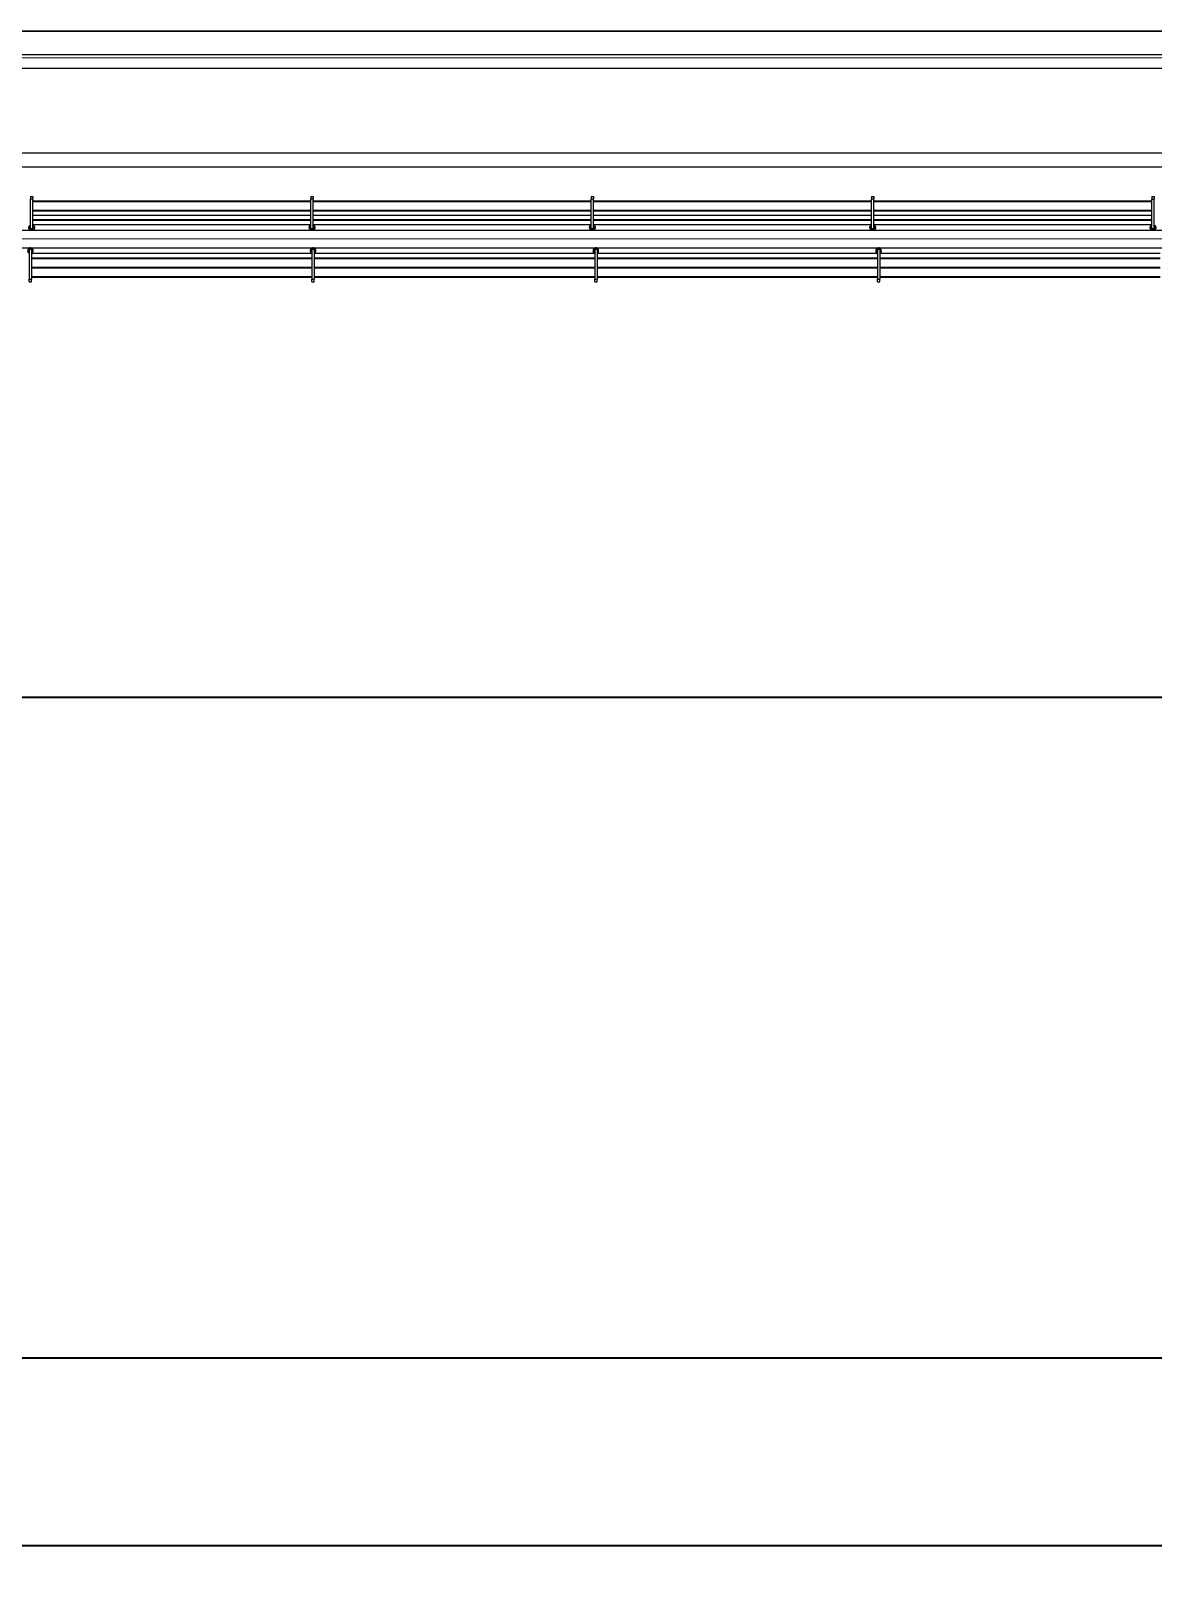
# Model space of a CAD drawing. Header units: metres. Extents: x -55 to 260, y -121 to 64.
# Drawn here: x 68.4 to 80.36, y -115.5 to -98.96 of the extents above; entities that cross this region are included whole.
import ezdxf

# ---------------------------------------------------------------- set-up
doc = ezdxf.new("R2010")
doc.units = ezdxf.units.M
for name, color, linetype, lineweight in [('0-1', 7, 'Continuous', 5), ('31COTAS', 1, 'Continuous', 5), ('46BANQ-1', 253, 'Continuous', 5), ('55BARANDAL-1', 253, 'Continuous', 5), ('70LINEA-1', 254, 'Continuous', 5), ('70LINEA-6', 253, 'Continuous', 5)]:
    doc.layers.add(name, color=color, linetype=linetype, lineweight=lineweight)
doc.styles.add('Arial_1', font='arial.ttf', dxfattribs={"width": 0.75, "height": 1})
doc.dimstyles.new('Standard__0_00_', dxfattribs={"dimscale": 0.3048, "dimtxt": 1.020259, "dimasz": 4.199475, "dimexe": 0, "dimexo": 1.312336, "dimgap": 0, "dimtad": 1, "dimrnd": 0.01, "dimzin": 0, "dimdsep": 46, "dimtxsty": 'Arial_1', "dimblk1": 'DOTSMALL', "dimblk2": 'DOTSMALL', "dimsah": 1, "dimcen": 0.09, "dimazin": 0, "dimtfac": 1, "dimtdec": 4, "dimtix": 1, "dimtmove": 0, "dimatfit": 3, "dimfxl": 1, "dimtvp": 1, "dimtolj": 1, "dimtzin": 0, "dimarcsym": 2})

# ---------------------------------------------------------------- blocks, each defined once
blk = doc.blocks.new('Railing - Wire Post - Chainlink 2-V317-A1 _ A700')
at = {"layer": '55BARANDAL-1'}
for p, q in [((-0.331, 0.012), (-0.323, 0.012)), ((-0.331, 0.012), (-0.331, -0.013)), ((-0.323, 0.012), (-0.317, 0.012)), ((-0.317, 0.012), (-0.311, 0.012)), ((-0.311, 0.012), (-0.304, 0.012)), ((-0.304, 0.012), (-0.304, -0.013)), ((0.013, 0.012), (-0.304, 0.012)), ((0.013, -0.013), (0.013, 0.012)), ((-0.331, -0.013), (-0.323, -0.013)), ((-0.323, -0.013), (-0.317, -0.013)), ((-0.317, -0.013), (-0.311, -0.013)), ((-0.311, -0.013), (-0.304, -0.013)), ((0.013, -0.013), (-0.304, -0.013))]:
    blk.add_line(p, q, dxfattribs=at)
for radius, start, end in [(0.0301, 206.3748, 2.2872), (0.0301, 206.3748, 2.2872), (0.0301, 2.2872, 148.7371), (0.0301, 2.2872, 148.7371), (0.0251, 45, 150), (0.0251, 45, 150), (0.0251, 90, 148.3274), (0.0251, 270, 90), (0.0251, 0, 44.9925), (0.0251, 0, 44.9925), (0.0251, 315.0075, 0), (0.0251, 315.0075, 0), (0.0301, 335.678, 2.2872), (0.0301, 335.678, 2.2872), (0.0301, 335.678, 2.2872), (0.0301, 335.678, 2.2872), (0.0301, 335.678, 2.2872), (0.0301, 335.678, 2.2872), (0.0301, 335.678, 2.2872), (0.0301, 335.678, 2.2872), (0.0301, 335.678, 2.2872), (0.0301, 335.678, 2.2872), (0.0301, 2.2872, 16.9322), (0.0301, 2.2872, 16.9322), (0.0301, 2.2872, 16.9322), (0.0301, 2.2872, 16.9322), (0.0301, 2.2872, 16.9322), (0.0301, 2.2872, 16.9322), (0.0301, 2.2872, 16.9322), (0.0301, 2.2872, 16.9322), (0.0301, 2.2872, 16.9322), (0.0301, 2.2872, 16.9322), (0.0251, 210, 315), (0.0251, 210, 315), (0.0251, 211.6726, 270)]:
    blk.add_arc((0, 0), radius, start, end, dxfattribs=at)
blk = doc.blocks.new('Railing - Wire Post - Chainlink 2-V318-A1 _ A700')
at = {"layer": '55BARANDAL-1'}
for p, q in [((-0.331, 0.012), (-0.323, 0.012)), ((-0.331, 0.012), (-0.331, -0.013)), ((-0.323, 0.012), (-0.317, 0.012)), ((-0.317, 0.012), (-0.311, 0.012)), ((-0.311, 0.012), (-0.304, 0.012)), ((-0.304, 0.012), (-0.304, -0.013)), ((0.013, 0.012), (-0.304, 0.012)), ((0.013, -0.013), (0.013, 0.012)), ((-0.331, -0.013), (-0.323, -0.013)), ((-0.323, -0.013), (-0.317, -0.013)), ((-0.317, -0.013), (-0.311, -0.013)), ((-0.311, -0.013), (-0.304, -0.013)), ((0.013, -0.013), (-0.304, -0.013))]:
    blk.add_line(p, q, dxfattribs=at)
for radius, start, end in [(0.0301, 206.3748, 2.2872), (0.0301, 206.3748, 2.2872), (0.0301, 2.2872, 148.7371), (0.0301, 2.2872, 148.7371), (0.0251, 45, 150), (0.0251, 45, 150), (0.0251, 90, 148.3274), (0.0251, 270, 90), (0.0251, 0, 44.9925), (0.0251, 0, 44.9925), (0.0251, 315.0075, 0), (0.0251, 315.0075, 0), (0.0301, 335.6026, 2.2872), (0.0301, 335.6026, 2.2872), (0.0301, 335.6026, 2.2872), (0.0301, 335.6026, 2.2872), (0.0301, 335.6026, 2.2872), (0.0301, 335.6026, 2.2872), (0.0301, 335.6026, 2.2872), (0.0301, 335.6026, 2.2872), (0.0301, 335.6026, 2.2872), (0.0301, 335.6026, 2.2872), (0.0301, 2.2872, 16.9322), (0.0301, 2.2872, 16.9322), (0.0301, 2.2872, 16.9322), (0.0301, 2.2872, 16.9322), (0.0301, 2.2872, 16.9322), (0.0301, 2.2872, 16.9322), (0.0301, 2.2872, 16.9322), (0.0301, 2.2872, 16.9322), (0.0301, 2.2872, 16.9322), (0.0301, 2.2872, 16.9322), (0.0251, 210, 315), (0.0251, 210, 315), (0.0251, 211.6726, 270)]:
    blk.add_arc((0, 0), radius, start, end, dxfattribs=at)
blk = doc.blocks.new('Railing - Wire Post - Chainlink 2-V319-A1 _ A700')
at = {"layer": '55BARANDAL-1'}
for p, q in [((-0.331, 0.012), (-0.323, 0.012)), ((-0.331, 0.012), (-0.331, -0.013)), ((-0.323, 0.012), (-0.317, 0.012)), ((-0.317, 0.012), (-0.311, 0.012)), ((-0.311, 0.012), (-0.304, 0.012)), ((-0.304, 0.012), (-0.304, -0.013)), ((0.013, 0.012), (-0.304, 0.012)), ((0.013, -0.013), (0.013, 0.012)), ((-0.331, -0.013), (-0.323, -0.013)), ((-0.323, -0.013), (-0.317, -0.013)), ((-0.317, -0.013), (-0.311, -0.013)), ((-0.311, -0.013), (-0.304, -0.013)), ((0.013, -0.013), (-0.304, -0.013))]:
    blk.add_line(p, q, dxfattribs=at)
for radius, start, end in [(0.0301, 206.3748, 2.2872), (0.0301, 206.3748, 2.2872), (0.0301, 2.2872, 148.7371), (0.0301, 2.2872, 148.7371), (0.0251, 45, 150), (0.0251, 45, 150), (0.0251, 90, 148.3274), (0.0251, 270, 90), (0.0251, 0, 44.9925), (0.0251, 0, 44.9925), (0.0251, 315.0075, 0), (0.0251, 315.0075, 0), (0.0301, 335.5271, 2.2872), (0.0301, 335.5271, 2.2872), (0.0301, 335.5271, 2.2872), (0.0301, 335.5271, 2.2872), (0.0301, 335.5271, 2.2872), (0.0301, 335.5271, 2.2872), (0.0301, 335.5271, 2.2872), (0.0301, 335.5271, 2.2872), (0.0301, 335.5271, 2.2872), (0.0301, 335.5271, 2.2872), (0.0301, 2.2872, 16.9322), (0.0301, 2.2872, 16.9322), (0.0301, 2.2872, 16.9322), (0.0301, 2.2872, 16.9322), (0.0301, 2.2872, 16.9322), (0.0301, 2.2872, 16.9322), (0.0301, 2.2872, 16.9322), (0.0301, 2.2872, 16.9322), (0.0301, 2.2872, 16.9322), (0.0301, 2.2872, 16.9322), (0.0251, 210, 315), (0.0251, 210, 315), (0.0251, 211.6726, 270)]:
    blk.add_arc((0, 0), radius, start, end, dxfattribs=at)
blk = doc.blocks.new('Railing - Wire Post - Chainlink 2-V320-A1 _ A700')
at = {"layer": '55BARANDAL-1'}
for p, q in [((-0.331, 0.012), (-0.323, 0.012)), ((-0.331, 0.012), (-0.331, -0.013)), ((-0.323, 0.012), (-0.317, 0.012)), ((-0.317, 0.012), (-0.311, 0.012)), ((-0.311, 0.012), (-0.304, 0.012)), ((-0.304, 0.012), (-0.304, -0.013)), ((0.013, 0.012), (-0.304, 0.012)), ((0.013, -0.013), (0.013, 0.012)), ((-0.331, -0.013), (-0.323, -0.013)), ((-0.323, -0.013), (-0.317, -0.013)), ((-0.317, -0.013), (-0.311, -0.013)), ((-0.311, -0.013), (-0.304, -0.013)), ((0.013, -0.013), (-0.304, -0.013))]:
    blk.add_line(p, q, dxfattribs=at)
for radius, start, end in [(0.0301, 206.3748, 2.2872), (0.0301, 206.3748, 2.2872), (0.0301, 2.2872, 148.7371), (0.0301, 2.2872, 148.7371), (0.0251, 45, 150), (0.0251, 45, 150), (0.0251, 90, 148.3274), (0.0251, 270, 90), (0.0251, 0, 44.9925), (0.0251, 0, 44.9925), (0.0251, 315.0075, 0), (0.0251, 330, 0), (0.0301, 335.4516, 2.2872), (0.0301, 335.4516, 2.2872), (0.0301, 335.4516, 2.2872), (0.0301, 335.4516, 2.2872), (0.0301, 335.4516, 2.2872), (0.0301, 335.4516, 2.2872), (0.0301, 335.4516, 2.2872), (0.0301, 335.4516, 2.2872), (0.0301, 335.4516, 2.2872), (0.0301, 335.4516, 2.2872), (0.0301, 2.2872, 16.9322), (0.0301, 2.2872, 16.9322), (0.0301, 2.2872, 16.9322), (0.0301, 2.2872, 16.9322), (0.0301, 2.2872, 16.9322), (0.0301, 2.2872, 16.9322), (0.0301, 2.2872, 16.9322), (0.0301, 2.2872, 16.9322), (0.0301, 2.2872, 16.9322), (0.0301, 2.2872, 16.9322), (0.0251, 210, 315), (0.0251, 219.6019, 270), (0.0251, 225, 315)]:
    blk.add_arc((0, 0), radius, start, end, dxfattribs=at)
blk = doc.blocks.new('Railing - Railing-8511726-A1 _ A700')
at = {"layer": '55BARANDAL-1'}
for p, q in [((240.175, -101.274), (20.175, -101.274)), ((68.407, -101.329), (71.396, -101.329)), ((71.396, -101.38), (68.407, -101.38)), ((68.407, -101.384), (71.396, -101.384)), ((71.421, -101.329), (74.409, -101.329)), ((74.409, -101.38), (71.421, -101.38)), ((71.421, -101.384), (74.409, -101.384)), ((74.434, -101.329), (77.423, -101.329)), ((77.423, -101.38), (74.434, -101.38)), ((74.434, -101.384), (77.423, -101.384)), ((77.451, -101.329), (80.437, -101.329)), ((80.437, -101.38), (77.451, -101.38)), ((77.451, -101.384), (80.437, -101.384)), ((71.396, -101.48), (68.407, -101.48)), ((68.407, -101.484), (71.396, -101.484)), ((71.396, -101.58), (68.407, -101.58)), ((74.409, -101.48), (71.421, -101.48)), ((71.421, -101.484), (74.409, -101.484)), ((74.409, -101.58), (71.421, -101.58)), ((77.423, -101.48), (74.434, -101.48)), ((74.434, -101.484), (77.423, -101.484)), ((77.423, -101.58), (74.434, -101.58)), ((80.437, -101.48), (77.451, -101.48)), ((77.451, -101.484), (80.437, -101.484)), ((80.437, -101.58), (77.451, -101.58)), ((68.407, -101.584), (71.396, -101.584)), ((71.421, -101.584), (74.409, -101.584)), ((74.434, -101.584), (77.423, -101.584)), ((77.451, -101.584), (80.437, -101.584))]:
    blk.add_line(p, q, dxfattribs=at)
at = {"rotation": 90}
for name, p in [('Railing - Wire Post - Chainlink 2-V317-A1 _ A700', (68.395, -101.302)), ('Railing - Wire Post - Chainlink 2-V318-A1 _ A700', (71.408, -101.302)), ('Railing - Wire Post - Chainlink 2-V319-A1 _ A700', (74.422, -101.302)), ('Railing - Wire Post - Chainlink 2-V320-A1 _ A700', (77.436, -101.302))]:
    blk.add_blockref(name, p, dxfattribs=at)
blk = doc.blocks.new('Practice Rain Ditch - Practice Rain Ditch-8556337-A1 _ A700')
at = {"layer": '70LINEA-1'}
for p, q in [((20.175, -99.21), (191.593, -99.212)), ((191.593, -99.227), (20.175, -99.258)), ((191.593, -99.362), (20.175, -99.36)), ((195.315, -100.262), (20.175, -100.26)), ((195.315, -100.412), (20.175, -100.41))]:
    blk.add_line(p, q, dxfattribs=at)
blk = doc.blocks.new('Railing - Wire Post - Chainlink 2-V366-A1 _ A700')
at = {"layer": '55BARANDAL-1'}
for p, q in [((-0.331, 0.012), (-0.317, 0.012)), ((-0.331, 0.012), (-0.331, -0.013)), ((-0.317, 0.012), (-0.311, 0.012)), ((-0.311, 0.012), (-0.304, 0.012)), ((-0.304, 0.012), (-0.304, -0.013)), ((0.013, 0.012), (-0.304, 0.012)), ((0.013, -0.013), (0.013, 0.012)), ((-0.331, -0.013), (-0.317, -0.013)), ((-0.317, -0.013), (-0.311, -0.013)), ((-0.311, -0.013), (-0.304, -0.013)), ((0.013, -0.013), (-0.304, -0.013))]:
    blk.add_line(p, q, dxfattribs=at)
for radius, start, end in [(0.0301, 206.3748, 2.2872), (0.0301, 206.3748, 2.2872), (0.0301, 2.2872, 148.8), (0.0301, 2.2872, 148.8), (0.0251, 0, 150), (0.0251, 0, 150), (0.0251, 210, 0), (0.0251, 210, 0), (0.0251, 90, 148.3274), (0.0251, 270, 90), (0.0301, 336.8856, 2.2872), (0.0301, 336.8856, 2.2872), (0.0301, 336.8856, 2.2872), (0.0301, 336.8856, 2.2872), (0.0301, 336.8856, 2.2872), (0.0301, 336.8856, 2.2872), (0.0301, 336.8856, 2.2872), (0.0301, 336.8856, 2.2872), (0.0301, 336.8856, 2.2872), (0.0301, 2.2872, 16.9322), (0.0301, 2.2872, 16.9322), (0.0301, 2.2872, 16.9322), (0.0301, 2.2872, 16.9322), (0.0301, 2.2872, 16.9322), (0.0301, 2.2872, 16.9322), (0.0301, 2.2872, 16.9322), (0.0301, 2.2872, 16.9322), (0.0301, 2.2872, 16.9322), (0.0251, 211.6726, 270)]:
    blk.add_arc((0, 0), radius, start, end, dxfattribs=at)
blk = doc.blocks.new('Railing - Wire Post - Chainlink 2-V367-A1 _ A700')
at = {"layer": '55BARANDAL-1'}
for p, q in [((-0.331, 0.012), (-0.317, 0.012)), ((-0.331, 0.012), (-0.331, -0.013)), ((-0.317, 0.012), (-0.311, 0.012)), ((-0.311, 0.012), (-0.304, 0.012)), ((-0.304, 0.012), (-0.304, -0.013)), ((0.013, 0.012), (-0.304, 0.012)), ((0.013, -0.013), (0.013, 0.012)), ((-0.331, -0.013), (-0.317, -0.013)), ((-0.317, -0.013), (-0.311, -0.013)), ((-0.311, -0.013), (-0.304, -0.013)), ((0.013, -0.013), (-0.304, -0.013))]:
    blk.add_line(p, q, dxfattribs=at)
for radius, start, end in [(0.0301, 206.3748, 2.2872), (0.0301, 206.3748, 2.2872), (0.0301, 2.2872, 149.6173), (0.0301, 2.2872, 149.6173), (0.0251, 0, 150), (0.0251, 0, 150), (0.0251, 210, 0), (0.0251, 210, 0), (0.0251, 90, 148.3274), (0.0251, 270, 90), (0.0301, 336.8856, 2.2872), (0.0301, 336.8856, 2.2872), (0.0301, 336.8856, 2.2872), (0.0301, 336.8856, 2.2872), (0.0301, 336.8856, 2.2872), (0.0301, 336.8856, 2.2872), (0.0301, 336.8856, 2.2872), (0.0301, 336.8856, 2.2872), (0.0301, 336.8856, 2.2872), (0.0301, 2.2872, 16.9322), (0.0301, 2.2872, 16.9322), (0.0301, 2.2872, 16.9322), (0.0301, 2.2872, 16.9322), (0.0301, 2.2872, 16.9322), (0.0301, 2.2872, 16.9322), (0.0301, 2.2872, 16.9322), (0.0301, 2.2872, 16.9322), (0.0301, 2.2872, 16.9322), (0.0251, 211.6726, 270)]:
    blk.add_arc((0, 0), radius, start, end, dxfattribs=at)
blk = doc.blocks.new('Railing - Wire Post - Chainlink 2-V368-A1 _ A700')
at = {"layer": '55BARANDAL-1'}
for p, q in [((-0.331, 0.012), (-0.317, 0.012)), ((-0.331, 0.012), (-0.331, -0.013)), ((-0.317, 0.012), (-0.311, 0.012)), ((-0.311, 0.012), (-0.304, 0.012)), ((-0.304, 0.012), (-0.304, -0.013)), ((0.013, 0.012), (-0.304, 0.012)), ((0.013, -0.013), (0.013, 0.012)), ((-0.331, -0.013), (-0.317, -0.013)), ((-0.317, -0.013), (-0.311, -0.013)), ((-0.311, -0.013), (-0.304, -0.013)), ((0.013, -0.013), (-0.304, -0.013))]:
    blk.add_line(p, q, dxfattribs=at)
for radius, start, end in [(0.0301, 206.3748, 2.2872), (0.0301, 206.3748, 2.2872), (0.0301, 2.2872, 150.4346), (0.0301, 2.2872, 150.4346), (0.0251, 0, 150), (0.0251, 210, 0), (0.0251, 210, 0), (0.0251, 90, 140.0636), (0.0251, 45, 135), (0.0251, 270, 90), (0.0251, 0, 30), (0.0301, 336.8856, 2.2872), (0.0301, 336.8856, 2.2872), (0.0301, 336.8856, 2.2872), (0.0301, 336.8856, 2.2872), (0.0301, 336.8856, 2.2872), (0.0301, 336.8856, 2.2872), (0.0301, 336.8856, 2.2872), (0.0301, 336.8856, 2.2872), (0.0301, 336.8856, 2.2872), (0.0301, 2.2872, 16.9322), (0.0301, 2.2872, 16.9322), (0.0301, 2.2872, 16.9322), (0.0301, 2.2872, 16.9322), (0.0301, 2.2872, 16.9322), (0.0301, 2.2872, 16.9322), (0.0301, 2.2872, 16.9322), (0.0301, 2.2872, 16.9322), (0.0301, 2.2872, 16.9322), (0.0251, 211.6726, 270)]:
    blk.add_arc((0, 0), radius, start, end, dxfattribs=at)
blk = doc.blocks.new('Railing - Wire Post - Chainlink 2-V369-A1 _ A700')
at = {"layer": '55BARANDAL-1'}
for p, q in [((-0.331, 0.012), (-0.317, 0.012)), ((-0.331, 0.012), (-0.331, -0.013)), ((-0.317, 0.012), (-0.311, 0.012)), ((-0.311, 0.012), (-0.304, 0.012)), ((-0.304, 0.012), (-0.304, -0.013)), ((0.013, 0.012), (-0.304, 0.012)), ((0.013, -0.013), (0.013, 0.012)), ((-0.331, -0.013), (-0.317, -0.013)), ((-0.317, -0.013), (-0.311, -0.013)), ((-0.311, -0.013), (-0.304, -0.013)), ((0.013, -0.013), (-0.304, -0.013))]:
    blk.add_line(p, q, dxfattribs=at)
for radius, start, end in [(0.0301, 206.3748, 2.2872), (0.0301, 206.3748, 2.2872), (0.0301, 2.2872, 151.2518), (0.0301, 2.2872, 151.2518), (0.0251, 0, 150), (0.0251, 0, 150), (0.0251, 210, 0), (0.0251, 210, 0), (0.0251, 90, 148.3274), (0.0251, 270, 90), (0.0301, 336.8856, 2.2872), (0.0301, 336.8856, 2.2872), (0.0301, 336.8856, 2.2872), (0.0301, 336.8856, 2.2872), (0.0301, 336.8856, 2.2872), (0.0301, 336.8856, 2.2872), (0.0301, 336.8856, 2.2872), (0.0301, 336.8856, 2.2872), (0.0301, 336.8856, 2.2872), (0.0301, 2.2872, 16.9322), (0.0301, 2.2872, 16.9322), (0.0301, 2.2872, 16.9322), (0.0301, 2.2872, 16.9322), (0.0301, 2.2872, 16.9322), (0.0301, 2.2872, 16.9322), (0.0301, 2.2872, 16.9322), (0.0301, 2.2872, 16.9322), (0.0301, 2.2872, 16.9322), (0.0251, 211.6726, 270)]:
    blk.add_arc((0, 0), radius, start, end, dxfattribs=at)
blk = doc.blocks.new('Railing - Wire Post - Chainlink 2-V370-A1 _ A700')
at = {"layer": '55BARANDAL-1'}
for p, q in [((-0.331, 0.012), (-0.317, 0.012)), ((-0.331, 0.012), (-0.331, -0.013)), ((-0.317, 0.012), (-0.311, 0.012)), ((-0.311, 0.012), (-0.304, 0.012)), ((-0.304, 0.012), (-0.304, -0.013)), ((0.013, 0.012), (-0.304, 0.012)), ((0.013, -0.013), (0.013, 0.012)), ((-0.331, -0.013), (-0.317, -0.013)), ((-0.317, -0.013), (-0.311, -0.013)), ((-0.311, -0.013), (-0.304, -0.013)), ((0.013, -0.013), (-0.304, -0.013))]:
    blk.add_line(p, q, dxfattribs=at)
for radius, start, end in [(0.0301, 2.2872, 152.0691), (0.0301, 2.2872, 152.0691), (0.0301, 206.3748, 2.2872), (0.0301, 206.3748, 2.2872), (0.0251, 0, 150), (0.0251, 0, 150), (0.0251, 210, 0), (0.0251, 210, 0), (0.0251, 90, 148.3274), (0.0251, 270, 90), (0.0301, 336.8856, 2.2872), (0.0301, 336.8856, 2.2872), (0.0301, 336.8856, 2.2872), (0.0301, 336.8856, 2.2872), (0.0301, 336.8856, 2.2872), (0.0301, 336.8856, 2.2872), (0.0301, 336.8856, 2.2872), (0.0301, 336.8856, 2.2872), (0.0301, 336.8856, 2.2872), (0.0301, 2.2872, 16.9322), (0.0301, 2.2872, 16.9322), (0.0301, 2.2872, 16.9322), (0.0301, 2.2872, 16.9322), (0.0301, 2.2872, 16.9322), (0.0301, 2.2872, 16.9322), (0.0301, 2.2872, 16.9322), (0.0301, 2.2872, 16.9322), (0.0301, 2.2872, 16.9322), (0.0251, 211.6726, 270)]:
    blk.add_arc((0, 0), radius, start, end, dxfattribs=at)
blk = doc.blocks.new('Railing - Railing-8574736-A1 _ A700')
at = {"layer": '55BARANDAL-1'}
for p, q in [((71.384, -100.772), (68.421, -100.772)), ((68.421, -100.776), (71.384, -100.776)), ((71.384, -100.872), (68.421, -100.872)), ((68.421, -100.876), (71.384, -100.876)), ((74.37, -100.772), (71.409, -100.772)), ((71.409, -100.776), (74.37, -100.776)), ((74.37, -100.872), (71.409, -100.872)), ((71.409, -100.876), (74.37, -100.876)), ((77.361, -100.772), (74.397, -100.772)), ((74.397, -100.776), (77.361, -100.776)), ((77.361, -100.872), (74.397, -100.872)), ((74.397, -100.876), (77.361, -100.876)), ((80.349, -100.773), (77.386, -100.772)), ((77.386, -100.776), (80.349, -100.777)), ((80.349, -100.873), (77.386, -100.872)), ((77.386, -100.876), (80.349, -100.877)), ((-33.162, -101.076), (229.742, -101.091)), ((71.384, -100.972), (68.421, -100.972)), ((68.421, -100.976), (71.384, -100.976)), ((71.384, -101.027), (68.421, -101.026)), ((74.37, -100.972), (71.409, -100.972)), ((71.409, -100.976), (74.37, -100.976)), ((74.37, -101.027), (71.409, -101.027)), ((77.361, -101.027), (74.397, -101.027)), ((77.361, -100.972), (74.397, -100.972)), ((74.397, -100.976), (77.361, -100.976)), ((80.349, -100.973), (77.386, -100.972)), ((77.386, -100.976), (80.349, -100.977)), ((80.349, -101.027), (77.386, -101.027))]:
    blk.add_line(p, q, dxfattribs=at)
at = {"extrusion": (0, 0, -1), "zscale": -1, "rotation": 270.0033261339385}
for name, p in [('Railing - Wire Post - Chainlink 2-V366-A1 _ A700', (-68.409, -101.054)), ('Railing - Wire Post - Chainlink 2-V367-A1 _ A700', (-71.397, -101.054)), ('Railing - Wire Post - Chainlink 2-V368-A1 _ A700', (-74.385, -101.054)), ('Railing - Wire Post - Chainlink 2-V369-A1 _ A700', (-77.373, -101.054)), ('Railing - Wire Post - Chainlink 2-V370-A1 _ A700', (-80.361, -101.055))]:
    blk.add_blockref(name, p, dxfattribs=at)
blk = doc.blocks.new('22011_AR_rvt-1-A1 _ A700')
at = {"layer": '46BANQ-1'}
for p, q in [((70.172, -98.96), (60.172, -98.96)), ((80.172, -98.96), (70.172, -98.96)), ((90.172, -98.96), (80.172, -98.96))]:
    blk.add_line(p, q, dxfattribs=at)
at = {"layer": '70LINEA-1'}
for p, q in [((20.175, -98.96), (191.589, -98.96)), ((68.421, -100.923), (71.384, -100.923)), ((71.409, -100.923), (74.37, -100.923)), ((74.398, -100.923), (77.361, -100.923)), ((77.386, -100.923), (80.349, -100.924)), ((195.535, -101.184), (20.175, -101.174))]:
    blk.add_line(p, q, dxfattribs=at)
at = {"layer": '55BARANDAL-1'}
for name in ['Railing - Railing-8574736-A1 _ A700', 'Railing - Railing-8511726-A1 _ A700']:
    blk.add_blockref(name, (0, 0), dxfattribs=at)
at = {"layer": '70LINEA-6'}
blk.add_blockref('Practice Rain Ditch - Practice Rain Ditch-8556337-A1 _ A700', (0, 0), dxfattribs=at)
blk = doc.blocks.new('Railing - Wire Post - Chainlink 2-V688-A1 _ A700')
at = {"layer": '55BARANDAL-1'}
for p, q in [((-0.331, 0.012), (-0.317, 0.012)), ((-0.331, 0.012), (-0.331, -0.013)), ((-0.317, 0.012), (-0.311, 0.012)), ((-0.311, 0.012), (-0.304, 0.012)), ((-0.304, 0.012), (-0.304, -0.013)), ((0.013, 0.012), (-0.304, 0.012)), ((0.013, -0.013), (0.013, 0.012)), ((-0.331, -0.013), (-0.317, -0.013)), ((-0.317, -0.013), (-0.311, -0.013)), ((-0.311, -0.013), (-0.304, -0.013)), ((0.013, -0.013), (-0.304, -0.013))]:
    blk.add_line(p, q, dxfattribs=at)
for radius, start, end in [(0.0301, 206.3748, 2.2872), (0.0301, 206.3748, 2.2872), (0.0301, 2.2872, 148.7371), (0.0301, 2.2872, 148.7371), (0.0251, 45, 150), (0.0251, 45, 150), (0.0251, 90, 148.3274), (0.0251, 270, 90), (0.0251, 0, 44.9925), (0.0251, 0, 44.9925), (0.0251, 315.0075, 0), (0.0251, 315.0075, 0), (0.0301, 335.678, 2.2872), (0.0301, 335.678, 2.2872), (0.0301, 335.678, 2.2872), (0.0301, 335.678, 2.2872), (0.0301, 335.678, 2.2872), (0.0301, 335.678, 2.2872), (0.0301, 335.678, 2.2872), (0.0301, 335.678, 2.2872), (0.0301, 335.678, 2.2872), (0.0301, 335.678, 2.2872), (0.0301, 2.2872, 16.9322), (0.0301, 2.2872, 16.9322), (0.0301, 2.2872, 16.9322), (0.0301, 2.2872, 16.9322), (0.0301, 2.2872, 16.9322), (0.0301, 2.2872, 16.9322), (0.0301, 2.2872, 16.9322), (0.0301, 2.2872, 16.9322), (0.0301, 2.2872, 16.9322), (0.0301, 2.2872, 16.9322), (0.0251, 210, 315), (0.0251, 210, 315), (0.0251, 211.6726, 270)]:
    blk.add_arc((0, 0), radius, start, end, dxfattribs=at)
blk = doc.blocks.new('Railing - Wire Post - Chainlink 2-V689-A1 _ A700')
at = {"layer": '55BARANDAL-1'}
for p, q in [((-0.331, 0.012), (-0.317, 0.012)), ((-0.331, 0.012), (-0.331, -0.013)), ((-0.317, 0.012), (-0.311, 0.012)), ((-0.311, 0.012), (-0.304, 0.012)), ((-0.304, 0.012), (-0.304, -0.013)), ((0.013, 0.012), (-0.304, 0.012)), ((0.013, -0.013), (0.013, 0.012)), ((-0.331, -0.013), (-0.317, -0.013)), ((-0.317, -0.013), (-0.311, -0.013)), ((-0.311, -0.013), (-0.304, -0.013)), ((0.013, -0.013), (-0.304, -0.013))]:
    blk.add_line(p, q, dxfattribs=at)
for radius, start, end in [(0.0301, 206.3748, 2.2872), (0.0301, 206.3748, 2.2872), (0.0301, 2.2872, 148.7371), (0.0301, 2.2872, 148.7371), (0.0251, 45, 150), (0.0251, 45, 150), (0.0251, 90, 148.3274), (0.0251, 270, 90), (0.0251, 0, 44.9925), (0.0251, 0, 44.9925), (0.0251, 315.0075, 0), (0.0251, 315.0075, 0), (0.0301, 335.6026, 2.2872), (0.0301, 335.6026, 2.2872), (0.0301, 335.6026, 2.2872), (0.0301, 335.6026, 2.2872), (0.0301, 335.6026, 2.2872), (0.0301, 335.6026, 2.2872), (0.0301, 335.6026, 2.2872), (0.0301, 335.6026, 2.2872), (0.0301, 335.6026, 2.2872), (0.0301, 335.6026, 2.2872), (0.0301, 2.2872, 16.9322), (0.0301, 2.2872, 16.9322), (0.0301, 2.2872, 16.9322), (0.0301, 2.2872, 16.9322), (0.0301, 2.2872, 16.9322), (0.0301, 2.2872, 16.9322), (0.0301, 2.2872, 16.9322), (0.0301, 2.2872, 16.9322), (0.0301, 2.2872, 16.9322), (0.0301, 2.2872, 16.9322), (0.0251, 210, 315), (0.0251, 210, 315), (0.0251, 211.6726, 270)]:
    blk.add_arc((0, 0), radius, start, end, dxfattribs=at)
blk = doc.blocks.new('Railing - Wire Post - Chainlink 2-V690-A1 _ A700')
at = {"layer": '55BARANDAL-1'}
for p, q in [((-0.331, 0.012), (-0.317, 0.012)), ((-0.331, 0.012), (-0.331, -0.013)), ((-0.317, 0.012), (-0.311, 0.012)), ((-0.311, 0.012), (-0.304, 0.012)), ((-0.304, 0.012), (-0.304, -0.013)), ((0.013, 0.012), (-0.304, 0.012)), ((0.013, -0.013), (0.013, 0.012)), ((-0.331, -0.013), (-0.317, -0.013)), ((-0.317, -0.013), (-0.311, -0.013)), ((-0.311, -0.013), (-0.304, -0.013)), ((0.013, -0.013), (-0.304, -0.013))]:
    blk.add_line(p, q, dxfattribs=at)
for radius, start, end in [(0.0301, 206.3748, 2.2872), (0.0301, 206.3748, 2.2872), (0.0301, 2.2872, 148.7371), (0.0301, 2.2872, 148.7371), (0.0251, 45, 150), (0.0251, 45, 150), (0.0251, 90, 148.3274), (0.0251, 270, 90), (0.0251, 0, 44.9925), (0.0251, 0, 44.9925), (0.0251, 315.0075, 0), (0.0251, 315.0075, 0), (0.0301, 335.5271, 2.2872), (0.0301, 335.5271, 2.2872), (0.0301, 335.5271, 2.2872), (0.0301, 335.5271, 2.2872), (0.0301, 335.5271, 2.2872), (0.0301, 335.5271, 2.2872), (0.0301, 335.5271, 2.2872), (0.0301, 335.5271, 2.2872), (0.0301, 335.5271, 2.2872), (0.0301, 335.5271, 2.2872), (0.0301, 2.2872, 16.9322), (0.0301, 2.2872, 16.9322), (0.0301, 2.2872, 16.9322), (0.0301, 2.2872, 16.9322), (0.0301, 2.2872, 16.9322), (0.0301, 2.2872, 16.9322), (0.0301, 2.2872, 16.9322), (0.0301, 2.2872, 16.9322), (0.0301, 2.2872, 16.9322), (0.0301, 2.2872, 16.9322), (0.0251, 210, 315), (0.0251, 210, 315), (0.0251, 211.6726, 270)]:
    blk.add_arc((0, 0), radius, start, end, dxfattribs=at)
blk = doc.blocks.new('Railing - Wire Post - Chainlink 2-V691-A1 _ A700')
at = {"layer": '55BARANDAL-1'}
for p, q in [((-0.331, 0.012), (-0.317, 0.012)), ((-0.331, 0.012), (-0.331, -0.013)), ((-0.317, 0.012), (-0.311, 0.012)), ((-0.311, 0.012), (-0.304, 0.012)), ((-0.304, 0.012), (-0.304, -0.013)), ((0.013, 0.012), (-0.304, 0.012)), ((0.013, -0.013), (0.013, 0.012)), ((-0.331, -0.013), (-0.317, -0.013)), ((-0.317, -0.013), (-0.311, -0.013)), ((-0.311, -0.013), (-0.304, -0.013)), ((0.013, -0.013), (-0.304, -0.013))]:
    blk.add_line(p, q, dxfattribs=at)
for radius, start, end in [(0.0301, 206.3748, 2.2872), (0.0301, 206.3748, 2.2872), (0.0301, 2.2872, 148.7371), (0.0301, 2.2872, 148.7371), (0.0251, 45, 150), (0.0251, 45, 150), (0.0251, 90, 148.3274), (0.0251, 270, 90), (0.0251, 0, 44.9925), (0.0251, 0, 44.9925), (0.0251, 315.0075, 0), (0.0251, 330, 0), (0.0301, 335.4516, 2.2872), (0.0301, 335.4516, 2.2872), (0.0301, 335.4516, 2.2872), (0.0301, 335.4516, 2.2872), (0.0301, 335.4516, 2.2872), (0.0301, 335.4516, 2.2872), (0.0301, 335.4516, 2.2872), (0.0301, 335.4516, 2.2872), (0.0301, 335.4516, 2.2872), (0.0301, 335.4516, 2.2872), (0.0301, 2.2872, 16.9322), (0.0301, 2.2872, 16.9322), (0.0301, 2.2872, 16.9322), (0.0301, 2.2872, 16.9322), (0.0301, 2.2872, 16.9322), (0.0301, 2.2872, 16.9322), (0.0301, 2.2872, 16.9322), (0.0301, 2.2872, 16.9322), (0.0301, 2.2872, 16.9322), (0.0301, 2.2872, 16.9322), (0.0251, 210, 315), (0.0251, 219.6019, 270), (0.0251, 225, 315)]:
    blk.add_arc((0, 0), radius, start, end, dxfattribs=at)
blk = doc.blocks.new('Railing - Railing-V701-A1 _ A700')
at = {"layer": '55BARANDAL-1'}
for p, q in [((240.175, -101.274), (20.175, -101.274)), ((68.407, -101.329), (71.396, -101.329)), ((71.396, -101.38), (68.407, -101.38)), ((68.407, -101.384), (71.396, -101.384)), ((71.421, -101.329), (74.409, -101.329)), ((74.409, -101.38), (71.421, -101.38)), ((71.421, -101.384), (74.409, -101.384)), ((74.434, -101.329), (77.423, -101.329)), ((77.423, -101.38), (74.434, -101.38)), ((74.434, -101.384), (77.423, -101.384)), ((77.451, -101.329), (80.437, -101.329)), ((80.437, -101.38), (77.451, -101.38)), ((77.451, -101.384), (80.437, -101.384)), ((71.396, -101.48), (68.407, -101.48)), ((68.407, -101.484), (71.396, -101.484)), ((71.396, -101.58), (68.407, -101.58)), ((74.409, -101.48), (71.421, -101.48)), ((71.421, -101.484), (74.409, -101.484)), ((74.409, -101.58), (71.421, -101.58)), ((77.423, -101.48), (74.434, -101.48)), ((74.434, -101.484), (77.423, -101.484)), ((77.423, -101.58), (74.434, -101.58)), ((80.437, -101.48), (77.451, -101.48)), ((77.451, -101.484), (80.437, -101.484)), ((80.437, -101.58), (77.451, -101.58)), ((68.407, -101.584), (71.396, -101.584)), ((71.421, -101.584), (74.409, -101.584)), ((74.434, -101.584), (77.423, -101.584)), ((77.451, -101.584), (80.437, -101.584))]:
    blk.add_line(p, q, dxfattribs=at)
at = {"rotation": 90}
for name, p in [('Railing - Wire Post - Chainlink 2-V688-A1 _ A700', (68.395, -101.302)), ('Railing - Wire Post - Chainlink 2-V689-A1 _ A700', (71.408, -101.302)), ('Railing - Wire Post - Chainlink 2-V690-A1 _ A700', (74.422, -101.302)), ('Railing - Wire Post - Chainlink 2-V691-A1 _ A700', (77.436, -101.302))]:
    blk.add_blockref(name, p, dxfattribs=at)
blk = doc.blocks.new('Practice Rain Ditch - Practice Rain Ditch-V706-A1 _ A700')
at = {"layer": '70LINEA-1'}
for p, q in [((20.175, -99.21), (191.593, -99.212)), ((191.593, -99.227), (20.175, -99.258)), ((191.593, -99.362), (20.175, -99.36)), ((195.315, -100.262), (20.175, -100.26)), ((195.315, -100.412), (20.175, -100.41))]:
    blk.add_line(p, q, dxfattribs=at)
blk = doc.blocks.new('Railing - Wire Post - Chainlink 2-V740-A1 _ A700')
at = {"layer": '55BARANDAL-1'}
for p, q in [((-0.331, 0.012), (-0.323, 0.012)), ((-0.331, 0.012), (-0.331, -0.013)), ((-0.323, 0.012), (-0.317, 0.012)), ((-0.317, 0.012), (-0.311, 0.012)), ((-0.311, 0.012), (-0.304, 0.012)), ((-0.304, 0.012), (-0.304, -0.013)), ((0.013, 0.012), (-0.304, 0.012)), ((0.013, -0.013), (0.013, 0.012)), ((-0.331, -0.013), (-0.323, -0.013)), ((-0.323, -0.013), (-0.317, -0.013)), ((-0.317, -0.013), (-0.311, -0.013)), ((-0.311, -0.013), (-0.304, -0.013)), ((0.013, -0.013), (-0.304, -0.013))]:
    blk.add_line(p, q, dxfattribs=at)
for radius, start, end in [(0.0301, 206.3748, 2.2872), (0.0301, 206.3748, 2.2872), (0.0301, 2.2872, 148.8), (0.0301, 2.2872, 148.8), (0.0251, 0, 150), (0.0251, 0, 150), (0.0251, 210, 0), (0.0251, 210, 0), (0.0251, 90, 148.3274), (0.0251, 270, 90), (0.0301, 336.8856, 2.2872), (0.0301, 336.8856, 2.2872), (0.0301, 336.8856, 2.2872), (0.0301, 336.8856, 2.2872), (0.0301, 336.8856, 2.2872), (0.0301, 336.8856, 2.2872), (0.0301, 336.8856, 2.2872), (0.0301, 336.8856, 2.2872), (0.0301, 336.8856, 2.2872), (0.0301, 2.2872, 16.9322), (0.0301, 2.2872, 16.9322), (0.0301, 2.2872, 16.9322), (0.0301, 2.2872, 16.9322), (0.0301, 2.2872, 16.9322), (0.0301, 2.2872, 16.9322), (0.0301, 2.2872, 16.9322), (0.0301, 2.2872, 16.9322), (0.0301, 2.2872, 16.9322), (0.0251, 211.6726, 270)]:
    blk.add_arc((0, 0), radius, start, end, dxfattribs=at)
blk = doc.blocks.new('Railing - Wire Post - Chainlink 2-V741-A1 _ A700')
at = {"layer": '55BARANDAL-1'}
for p, q in [((-0.331, 0.012), (-0.323, 0.012)), ((-0.331, 0.012), (-0.331, -0.013)), ((-0.323, 0.012), (-0.317, 0.012)), ((-0.317, 0.012), (-0.311, 0.012)), ((-0.311, 0.012), (-0.304, 0.012)), ((-0.304, 0.012), (-0.304, -0.013)), ((0.013, 0.012), (-0.304, 0.012)), ((0.013, -0.013), (0.013, 0.012)), ((-0.331, -0.013), (-0.323, -0.013)), ((-0.323, -0.013), (-0.317, -0.013)), ((-0.317, -0.013), (-0.311, -0.013)), ((-0.311, -0.013), (-0.304, -0.013)), ((0.013, -0.013), (-0.304, -0.013))]:
    blk.add_line(p, q, dxfattribs=at)
for radius, start, end in [(0.0301, 206.3748, 2.2872), (0.0301, 206.3748, 2.2872), (0.0301, 2.2872, 149.6173), (0.0301, 2.2872, 149.6173), (0.0251, 0, 150), (0.0251, 0, 150), (0.0251, 210, 0), (0.0251, 210, 0), (0.0251, 90, 148.3274), (0.0251, 270, 90), (0.0301, 336.8856, 2.2872), (0.0301, 336.8856, 2.2872), (0.0301, 336.8856, 2.2872), (0.0301, 336.8856, 2.2872), (0.0301, 336.8856, 2.2872), (0.0301, 336.8856, 2.2872), (0.0301, 336.8856, 2.2872), (0.0301, 336.8856, 2.2872), (0.0301, 336.8856, 2.2872), (0.0301, 2.2872, 16.9322), (0.0301, 2.2872, 16.9322), (0.0301, 2.2872, 16.9322), (0.0301, 2.2872, 16.9322), (0.0301, 2.2872, 16.9322), (0.0301, 2.2872, 16.9322), (0.0301, 2.2872, 16.9322), (0.0301, 2.2872, 16.9322), (0.0301, 2.2872, 16.9322), (0.0251, 211.6726, 270)]:
    blk.add_arc((0, 0), radius, start, end, dxfattribs=at)
blk = doc.blocks.new('Railing - Wire Post - Chainlink 2-V742-A1 _ A700')
at = {"layer": '55BARANDAL-1'}
for p, q in [((-0.331, 0.012), (-0.323, 0.012)), ((-0.331, 0.012), (-0.331, -0.013)), ((-0.323, 0.012), (-0.317, 0.012)), ((-0.317, 0.012), (-0.311, 0.012)), ((-0.311, 0.012), (-0.304, 0.012)), ((-0.304, 0.012), (-0.304, -0.013)), ((0.013, 0.012), (-0.304, 0.012)), ((0.013, -0.013), (0.013, 0.012)), ((-0.331, -0.013), (-0.323, -0.013)), ((-0.323, -0.013), (-0.317, -0.013)), ((-0.317, -0.013), (-0.311, -0.013)), ((-0.311, -0.013), (-0.304, -0.013)), ((0.013, -0.013), (-0.304, -0.013))]:
    blk.add_line(p, q, dxfattribs=at)
for radius, start, end in [(0.0301, 206.3748, 2.2872), (0.0301, 206.3748, 2.2872), (0.0301, 2.2872, 150.4346), (0.0301, 2.2872, 150.4346), (0.0251, 0, 150), (0.0251, 210, 0), (0.0251, 210, 0), (0.0251, 90, 140.0636), (0.0251, 45, 135), (0.0251, 270, 90), (0.0251, 0, 30), (0.0301, 336.8856, 2.2872), (0.0301, 336.8856, 2.2872), (0.0301, 336.8856, 2.2872), (0.0301, 336.8856, 2.2872), (0.0301, 336.8856, 2.2872), (0.0301, 336.8856, 2.2872), (0.0301, 336.8856, 2.2872), (0.0301, 336.8856, 2.2872), (0.0301, 336.8856, 2.2872), (0.0301, 2.2872, 16.9322), (0.0301, 2.2872, 16.9322), (0.0301, 2.2872, 16.9322), (0.0301, 2.2872, 16.9322), (0.0301, 2.2872, 16.9322), (0.0301, 2.2872, 16.9322), (0.0301, 2.2872, 16.9322), (0.0301, 2.2872, 16.9322), (0.0301, 2.2872, 16.9322), (0.0251, 211.6726, 270)]:
    blk.add_arc((0, 0), radius, start, end, dxfattribs=at)
blk = doc.blocks.new('Railing - Wire Post - Chainlink 2-V743-A1 _ A700')
at = {"layer": '55BARANDAL-1'}
for p, q in [((-0.331, 0.012), (-0.323, 0.012)), ((-0.331, 0.012), (-0.331, -0.013)), ((-0.323, 0.012), (-0.317, 0.012)), ((-0.317, 0.012), (-0.311, 0.012)), ((-0.311, 0.012), (-0.304, 0.012)), ((-0.304, 0.012), (-0.304, -0.013)), ((0.013, 0.012), (-0.304, 0.012)), ((0.013, -0.013), (0.013, 0.012)), ((-0.331, -0.013), (-0.323, -0.013)), ((-0.323, -0.013), (-0.317, -0.013)), ((-0.317, -0.013), (-0.311, -0.013)), ((-0.311, -0.013), (-0.304, -0.013)), ((0.013, -0.013), (-0.304, -0.013))]:
    blk.add_line(p, q, dxfattribs=at)
for radius, start, end in [(0.0301, 206.3748, 2.2872), (0.0301, 206.3748, 2.2872), (0.0301, 2.2872, 151.2518), (0.0301, 2.2872, 151.2518), (0.0251, 0, 150), (0.0251, 0, 150), (0.0251, 210, 0), (0.0251, 210, 0), (0.0251, 90, 148.3274), (0.0251, 270, 90), (0.0301, 336.8856, 2.2872), (0.0301, 336.8856, 2.2872), (0.0301, 336.8856, 2.2872), (0.0301, 336.8856, 2.2872), (0.0301, 336.8856, 2.2872), (0.0301, 336.8856, 2.2872), (0.0301, 336.8856, 2.2872), (0.0301, 336.8856, 2.2872), (0.0301, 336.8856, 2.2872), (0.0301, 2.2872, 16.9322), (0.0301, 2.2872, 16.9322), (0.0301, 2.2872, 16.9322), (0.0301, 2.2872, 16.9322), (0.0301, 2.2872, 16.9322), (0.0301, 2.2872, 16.9322), (0.0301, 2.2872, 16.9322), (0.0301, 2.2872, 16.9322), (0.0301, 2.2872, 16.9322), (0.0251, 211.6726, 270)]:
    blk.add_arc((0, 0), radius, start, end, dxfattribs=at)
blk = doc.blocks.new('Railing - Wire Post - Chainlink 2-V744-A1 _ A700')
at = {"layer": '55BARANDAL-1'}
for p, q in [((-0.331, 0.012), (-0.323, 0.012)), ((-0.331, 0.012), (-0.331, -0.013)), ((-0.323, 0.012), (-0.317, 0.012)), ((-0.317, 0.012), (-0.311, 0.012)), ((-0.311, 0.012), (-0.304, 0.012)), ((-0.304, 0.012), (-0.304, -0.013)), ((0.013, 0.012), (-0.304, 0.012)), ((0.013, -0.013), (0.013, 0.012)), ((-0.331, -0.013), (-0.323, -0.013)), ((-0.323, -0.013), (-0.317, -0.013)), ((-0.317, -0.013), (-0.311, -0.013)), ((-0.311, -0.013), (-0.304, -0.013)), ((0.013, -0.013), (-0.304, -0.013))]:
    blk.add_line(p, q, dxfattribs=at)
for radius, start, end in [(0.0301, 2.2872, 152.0691), (0.0301, 2.2872, 152.0691), (0.0301, 206.3748, 2.2872), (0.0301, 206.3748, 2.2872), (0.0251, 0, 150), (0.0251, 0, 150), (0.0251, 210, 0), (0.0251, 210, 0), (0.0251, 90, 148.3274), (0.0251, 270, 90), (0.0301, 336.8856, 2.2872), (0.0301, 336.8856, 2.2872), (0.0301, 336.8856, 2.2872), (0.0301, 336.8856, 2.2872), (0.0301, 336.8856, 2.2872), (0.0301, 336.8856, 2.2872), (0.0301, 336.8856, 2.2872), (0.0301, 336.8856, 2.2872), (0.0301, 336.8856, 2.2872), (0.0301, 2.2872, 16.9322), (0.0301, 2.2872, 16.9322), (0.0301, 2.2872, 16.9322), (0.0301, 2.2872, 16.9322), (0.0301, 2.2872, 16.9322), (0.0301, 2.2872, 16.9322), (0.0301, 2.2872, 16.9322), (0.0301, 2.2872, 16.9322), (0.0301, 2.2872, 16.9322), (0.0251, 211.6726, 270)]:
    blk.add_arc((0, 0), radius, start, end, dxfattribs=at)
blk = doc.blocks.new('Railing - Railing-V756-A1 _ A700')
at = {"layer": '55BARANDAL-1'}
for p, q in [((71.384, -100.772), (68.421, -100.772)), ((68.421, -100.776), (71.384, -100.776)), ((71.384, -100.872), (68.421, -100.872)), ((68.421, -100.876), (71.384, -100.876)), ((74.37, -100.772), (71.409, -100.772)), ((71.409, -100.776), (74.37, -100.776)), ((74.37, -100.872), (71.409, -100.872)), ((71.409, -100.876), (74.37, -100.876)), ((77.361, -100.772), (74.397, -100.772)), ((74.397, -100.776), (77.361, -100.776)), ((77.361, -100.872), (74.397, -100.872)), ((74.397, -100.876), (77.361, -100.876)), ((80.349, -100.773), (77.386, -100.772)), ((77.386, -100.776), (80.349, -100.777)), ((80.349, -100.873), (77.386, -100.872)), ((77.386, -100.876), (80.349, -100.877)), ((-33.162, -101.076), (229.742, -101.091)), ((71.384, -100.972), (68.421, -100.972)), ((68.421, -100.976), (71.384, -100.976)), ((71.384, -101.027), (68.421, -101.026)), ((74.37, -100.972), (71.409, -100.972)), ((71.409, -100.976), (74.37, -100.976)), ((74.37, -101.027), (71.409, -101.027)), ((77.361, -101.027), (74.397, -101.027)), ((77.361, -100.972), (74.397, -100.972)), ((74.397, -100.976), (77.361, -100.976)), ((80.349, -100.973), (77.386, -100.972)), ((77.386, -100.976), (80.349, -100.977)), ((80.349, -101.027), (77.386, -101.027))]:
    blk.add_line(p, q, dxfattribs=at)
at = {"extrusion": (0, 0, -1), "zscale": -1, "rotation": 270.0033261339385}
for name, p in [('Railing - Wire Post - Chainlink 2-V740-A1 _ A700', (-68.409, -101.054)), ('Railing - Wire Post - Chainlink 2-V741-A1 _ A700', (-71.397, -101.054)), ('Railing - Wire Post - Chainlink 2-V742-A1 _ A700', (-74.385, -101.054)), ('Railing - Wire Post - Chainlink 2-V743-A1 _ A700', (-77.373, -101.054)), ('Railing - Wire Post - Chainlink 2-V744-A1 _ A700', (-80.361, -101.055))]:
    blk.add_blockref(name, p, dxfattribs=at)
blk = doc.blocks.new('22011_AR_rvt-2-A1 _ A700')
at = {"layer": '46BANQ-1'}
for p, q in [((70.172, -98.96), (60.172, -98.96)), ((80.172, -98.96), (70.172, -98.96)), ((90.172, -98.96), (80.172, -98.96))]:
    blk.add_line(p, q, dxfattribs=at)
at = {"layer": '70LINEA-1'}
for p, q in [((20.175, -98.96), (191.589, -98.96)), ((68.421, -100.923), (71.384, -100.923)), ((71.409, -100.923), (74.37, -100.923)), ((74.398, -100.923), (77.361, -100.923)), ((77.386, -100.923), (80.349, -100.924)), ((195.535, -101.184), (20.175, -101.174))]:
    blk.add_line(p, q, dxfattribs=at)
at = {"layer": '55BARANDAL-1'}
for name in ['Railing - Railing-V756-A1 _ A700', 'Railing - Railing-V701-A1 _ A700']:
    blk.add_blockref(name, (0, 0), dxfattribs=at)
at = {"layer": '70LINEA-6'}
blk.add_blockref('Practice Rain Ditch - Practice Rain Ditch-V706-A1 _ A700', (0, 0), dxfattribs=at)
blk = doc.blocks.new('_DotSmall')
at = {"color": 0, "linetype": 'ByBlock', "const_width": 0.5}
blk.add_lwpolyline([(-0.0625, 0, 1), (0.0625, 0, 1)], format="xyb", close=True, dxfattribs=at)
blk = doc.blocks.new('DIMBLOCK25-A1 _ A700')
at = {"layer": '31COTAS', "color": 0, "lineweight": -2, "transparency": 16777216}
for p, q in [((-3.651, -106.235), (-3.651, -106.062)), ((-3.651, -106.062), (85.344, -106.062)), ((85.344, -106.235), (85.344, -106.062))]:
    blk.add_line(p, q, dxfattribs=at)
at = {"layer": 'Defpoints', "color": 0, "transparency": 16777216}
for p in [(-3.651, -105.835), (85.344, -105.835), (85.344, -106.062)]:
    blk.add_point(p, dxfattribs=at)
at = {"layer": '31COTAS', "color": 0, "lineweight": -2, "transparency": 16777216, "xscale": 1.28, "yscale": 1.28, "zscale": 1.28, "rotation": 180}
blk.add_blockref('_DotSmall', (-3.651, -106.062), dxfattribs=at)
at = {"layer": '31COTAS', "color": 0, "lineweight": -2, "transparency": 16777216, "xscale": 1.28, "yscale": 1.28, "zscale": 1.28}
blk.add_blockref('_DotSmall', (85.344, -106.062), dxfattribs=at)
at = {"layer": '31COTAS', "color": 0, "transparency": 16777216, "insert": (40.847, -105.551), "char_height": 1, "width": 3.05136, "attachment_point": 5, "style": 'Arial_1'}
blk.add_mtext('\\A1;88.99', dxfattribs=at)
blk = doc.blocks.new('DIMBLOCK33-A1 _ A700')
at = {"layer": '31COTAS', "color": 0, "lineweight": -2, "transparency": 16777216}
for p, q in [((-12.192, -114.879), (-12.192, -115.104)), ((-12.192, -115.104), (195.072, -115.104)), ((195.072, -115.278), (195.072, -115.104))]:
    blk.add_line(p, q, dxfattribs=at)
at = {"layer": 'Defpoints', "color": 0, "transparency": 16777216}
for p in [(-12.192, -114.479), (195.072, -114.878), (195.072, -115.104)]:
    blk.add_point(p, dxfattribs=at)
at = {"layer": '31COTAS', "color": 0, "lineweight": -2, "transparency": 16777216, "xscale": 1.28, "yscale": 1.28, "zscale": 1.28, "rotation": 180}
blk.add_blockref('_DotSmall', (-12.192, -115.104), dxfattribs=at)
at = {"layer": '31COTAS', "color": 0, "lineweight": -2, "transparency": 16777216, "xscale": 1.28, "yscale": 1.28, "zscale": 1.28}
blk.add_blockref('_DotSmall', (195.072, -115.104), dxfattribs=at)
at = {"layer": '31COTAS', "color": 0, "transparency": 16777216, "insert": (91.44, -114.593), "char_height": 1, "width": 3.72944, "attachment_point": 5, "style": 'Arial_1'}
blk.add_mtext('\\A1;207.26', dxfattribs=at)
blk = doc.blocks.new('DIMBLOCK42-A1 _ A700')
at = {"layer": '31COTAS', "color": 0, "lineweight": -2, "transparency": 16777216}
for p, q in [((-12.192, -113.278), (-12.192, -113.104)), ((-12.192, -113.104), (85.344, -113.104)), ((85.344, -113.278), (85.344, -113.104))]:
    blk.add_line(p, q, dxfattribs=at)
at = {"layer": 'Defpoints', "color": 0, "transparency": 16777216}
for p in [(-12.192, -112.878), (85.344, -112.878), (85.344, -113.104)]:
    blk.add_point(p, dxfattribs=at)
at = {"layer": '31COTAS', "color": 0, "lineweight": -2, "transparency": 16777216, "xscale": 1.28, "yscale": 1.28, "zscale": 1.28, "rotation": 180}
blk.add_blockref('_DotSmall', (-12.192, -113.104), dxfattribs=at)
at = {"layer": '31COTAS', "color": 0, "lineweight": -2, "transparency": 16777216, "xscale": 1.28, "yscale": 1.28, "zscale": 1.28}
blk.add_blockref('_DotSmall', (85.344, -113.104), dxfattribs=at)
at = {"layer": '31COTAS', "color": 0, "transparency": 16777216, "insert": (36.576, -112.593), "char_height": 1, "width": 3.05136, "attachment_point": 5, "style": 'Arial_1'}
blk.add_mtext('\\A1;97.54', dxfattribs=at)

msp = doc.modelspace()

# ---------------------------------------------------------------- block references
at = {"layer": '0-1'}
for name in ['22011_AR_rvt-2-A1 _ A700', '22011_AR_rvt-1-A1 _ A700']:
    msp.add_blockref(name, (0, 0), dxfattribs=at)

# ---------------------------------------------------------------- dimensions: what is measured, and where the dimension line sits
at = {"layer": '31COTAS'}
for base, p1, p2, override, picture, middle in [((85.344, -106.0616), (-3.6506, -105.8353), (85.344, -105.8353), {"dimpost": '<>', "dimfxl": 88.994612}, 'DIMBLOCK25-A1 _ A700', (40.8467, -105.551)), ((85.344, -113.104), (-12.192, -112.878), (85.344, -112.878), {"dimpost": '<>', "dimfxl": 97.536}, 'DIMBLOCK42-A1 _ A700', (36.576, -112.593)), ((195.072, -115.104), (-12.192, -114.479), (195.072, -114.878), {"dimpost": '<>', "dimfxl": 207.264385}, 'DIMBLOCK33-A1 _ A700', (91.44, -114.593))]:
    dim = msp.add_linear_dim(base=base, p1=p1, p2=p2, dimstyle='Standard__0_00_', override=override, dxfattribs=at)
    dim.commit()
    dim.dimension.update_dxf_attribs({"geometry": picture, "text_midpoint": middle})

doc.saveas('drawing.dxf')
